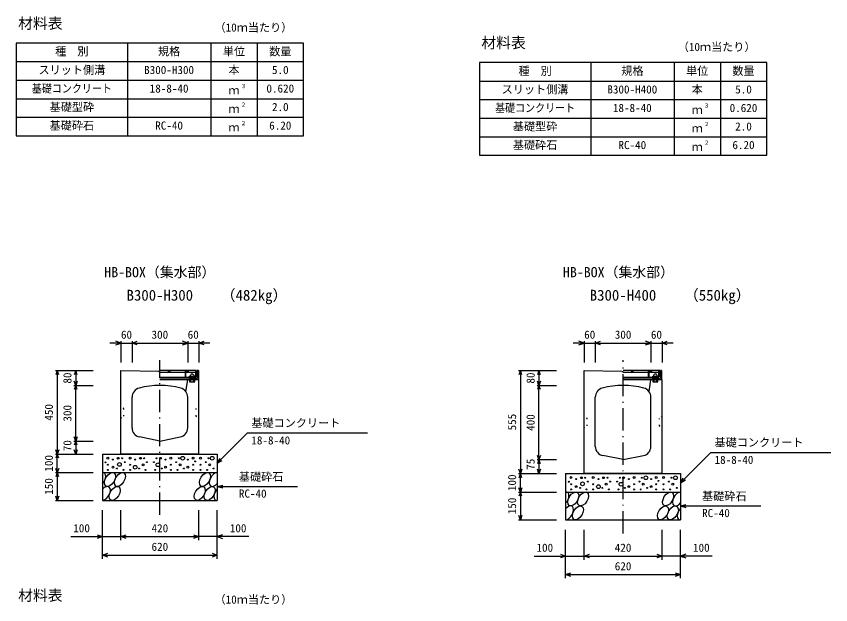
# Model space of a CAD drawing. Units: millimetres, scale not verified. Extents: x -8390 to 25210, y 0 to 11880.
# Drawn here: x 14785 to 19181, y 5365 to 8540 of the extents above; entities that cross this region are included whole.
import ezdxf
from ezdxf.enums import TextEntityAlignment as Align

# ---------------------------------------------------------------- set-up
doc = ezdxf.new("R2010")
doc.units = ezdxf.units.MM
doc.header["$LTSCALE"] = 20
doc.linetypes.add('DASHED_DOTTED', pattern=[9.25, 6, -1.5, 0.25, -1.5])
doc.linetypes.add('DOTTED', pattern=[1.75, 0.25, -1.5])
for name, color, linetype, lineweight in [('DIM', 7, 'Continuous', 25), ('HATCH', 6, 'Continuous', 25), ('HYO', 3, 'Continuous', 25), ('HYO2', 4, 'Continuous', 25), ('OUTLINE', 3, 'Continuous', 25), ('OUTLINE2', 4, 'DOTTED', 25), ('TXT', 7, 'Continuous', 25)]:
    doc.layers.add(name, color=color, linetype=linetype, lineweight=lineweight)
doc.styles.add('ＭＳ ゴシック', font='')
doc.styles.get('ＭＳ ゴシック').set_extended_font_data('MS Gothic')

msp = doc.modelspace()

# ---------------------------------------------------------------- linework, layer by layer
at = {"layer": 'DIM'}
for p, q in [((15350, 6776.78), (15290, 6776.78)), ((15350, 6776.78), (15321.81, 6787.04)), ((15321.81, 6766.52), (15350, 6776.78)), ((15350, 6786.78), (15350, 6671.78)), ((15350, 6776.78), (15410, 6776.78)), ((15410, 6776.78), (15438.19, 6787.04)), ((15410, 6786.78), (15410, 6671.78)), ((15410, 6776.78), (15710, 6776.78)), ((15438.19, 6766.52), (15410, 6776.78)), ((15710, 6776.78), (15681.81, 6787.04)), ((15681.81, 6766.52), (15710, 6776.78)), ((15710, 6786.78), (15710, 6671.78)), ((15710, 6776.78), (15770, 6776.78)), ((15770, 6776.78), (15798.19, 6787.04)), ((15770, 6786.78), (15770, 6671.78)), ((15798.19, 6766.52), (15770, 6776.78)), ((15830, 6776.78), (15770, 6776.78)), ((17850, 6776.78), (17790, 6776.78)), ((17850, 6776.78), (17821.81, 6787.04)), ((17821.81, 6766.52), (17850, 6776.78)), ((17850, 6786.78), (17850, 6671.78)), ((17850, 6776.78), (17910, 6776.78)), ((17910, 6776.78), (17938.19, 6787.04)), ((17910, 6786.78), (17910, 6671.78)), ((17910, 6776.78), (18210, 6776.78)), ((17938.19, 6766.52), (17910, 6776.78)), ((18210, 6776.78), (18181.81, 6787.04)), ((18181.81, 6766.52), (18210, 6776.78)), ((18210, 6786.78), (18210, 6671.78)), ((18210, 6776.78), (18270, 6776.78)), ((18270, 6776.78), (18298.19, 6787.04)), ((18270, 6786.78), (18270, 6671.78)), ((18298.19, 6766.52), (18270, 6776.78)), ((18330, 6776.78), (18270, 6776.78)), ((14995.8, 6627.85), (15200, 6627.85)), ((15005.8, 6627.85), (14997.59, 6605.3)), ((15005.8, 6627.85), (15005.8, 6177.85)), ((15014.01, 6605.3), (15005.8, 6627.85)), ((15105.8, 6627.85), (15097.59, 6605.3)), ((15105.8, 6627.85), (15105.8, 6547.85)), ((15114.01, 6605.3), (15105.8, 6627.85)), ((17495.8, 6627.85), (17700, 6627.85)), ((17505.8, 6627.85), (17497.59, 6605.3)), ((17505.8, 6627.85), (17505.8, 6072.85)), ((17514.01, 6605.3), (17505.8, 6627.85)), ((17605.8, 6627.85), (17597.59, 6605.3)), ((17605.8, 6627.85), (17605.8, 6547.85)), ((17614.01, 6605.3), (17605.8, 6627.85)), ((15105.8, 6547.85), (15097.59, 6570.4)), ((15114.01, 6570.4), (15105.8, 6547.85)), ((17605.8, 6547.85), (17597.59, 6570.4)), ((17614.01, 6570.4), (17605.8, 6547.85)), ((15095.8, 6547.85), (15200, 6547.85)), ((15105.8, 6547.85), (15097.59, 6525.3)), ((15105.8, 6247.85), (15105.8, 6547.85)), ((15114.01, 6525.3), (15105.8, 6547.85)), ((17595.8, 6547.85), (17700, 6547.85)), ((17605.8, 6547.85), (17597.59, 6525.3)), ((17605.8, 6147.85), (17605.8, 6547.85)), ((17614.01, 6525.3), (17605.8, 6547.85)), ((16033.65, 6291.5), (15870, 6127.85)), ((16033.65, 6291.5), (16680.53, 6291.5)), ((15095.8, 6247.85), (15200, 6247.85)), ((15105.8, 6247.85), (15097.59, 6270.4)), ((15105.8, 6247.85), (15097.59, 6225.3)), ((15114.01, 6270.4), (15105.8, 6247.85)), ((15105.8, 6247.85), (15105.8, 6177.85)), ((15114.01, 6225.3), (15105.8, 6247.85)), ((15005.8, 6177.85), (14997.59, 6200.4)), ((15014.01, 6200.4), (15005.8, 6177.85)), ((15105.8, 6177.85), (15097.59, 6200.4)), ((15114.01, 6200.4), (15105.8, 6177.85)), ((14995.8, 6177.85), (15200, 6177.85)), ((15005.8, 6177.85), (14997.59, 6155.3)), ((15005.8, 6077.85), (15005.8, 6177.85)), ((15014.01, 6155.3), (15005.8, 6177.85)), ((15870, 6127.85), (15885, 6153.83)), ((17605.8, 6147.85), (17597.59, 6170.4)), ((17614.01, 6170.4), (17605.8, 6147.85)), ((18533.65, 6186.5), (18370, 6022.85)), ((18533.65, 6186.5), (19180.53, 6186.5)), ((15870, 6127.85), (15895.98, 6142.85)), ((17595.8, 6147.85), (17700, 6147.85)), ((17605.8, 6147.85), (17597.59, 6125.3)), ((17605.8, 6147.85), (17605.8, 6072.85)), ((17614.01, 6125.3), (17605.8, 6147.85)), ((14995.8, 6077.85), (15200, 6077.85)), ((15005.8, 6077.85), (14997.59, 6100.4)), ((15005.8, 6077.85), (14997.59, 6055.3)), ((15014.01, 6100.4), (15005.8, 6077.85)), ((15005.8, 6077.85), (15005.8, 5927.85)), ((15014.01, 6055.3), (15005.8, 6077.85)), ((17495.8, 6072.85), (17700, 6072.85)), ((17505.8, 6072.85), (17497.59, 6095.4)), ((17505.8, 6072.85), (17497.59, 6050.3)), ((17514.01, 6095.4), (17505.8, 6072.85)), ((17505.8, 5972.85), (17505.8, 6072.85)), ((17514.01, 6050.3), (17505.8, 6072.85)), ((17605.8, 6072.85), (17597.59, 6095.4)), ((17614.01, 6095.4), (17605.8, 6072.85)), ((18370, 6022.85), (18385, 6048.83)), ((18370, 6022.85), (18395.98, 6037.85)), ((15870, 6002.85), (15898.98, 6010.61)), ((15870, 6002.85), (16303.31, 6002.85)), ((15870, 6002.85), (15898.98, 5995.08)), ((17505.8, 5972.85), (17497.59, 5995.4)), ((17514.01, 5995.4), (17505.8, 5972.85)), ((15005.8, 5927.85), (14997.59, 5950.4)), ((15014.01, 5950.4), (15005.8, 5927.85)), ((17495.8, 5972.85), (17700, 5972.85)), ((17505.8, 5972.85), (17497.59, 5950.3)), ((17505.8, 5972.85), (17505.8, 5822.85)), ((17514.01, 5950.3), (17505.8, 5972.85)), ((14995.8, 5927.85), (15200, 5927.85)), ((18370, 5897.85), (18398.98, 5905.61)), ((18370, 5897.85), (18803.31, 5897.85)), ((18370, 5897.85), (18398.98, 5890.08)), ((15250, 5612.33), (15250, 5874.68)), ((15350, 5712.33), (15350, 5874.68)), ((15770, 5712.33), (15770, 5874.68)), ((15870, 5612.33), (15870, 5874.68)), ((17495.8, 5822.85), (17700, 5822.85)), ((17505.8, 5822.85), (17497.59, 5845.4)), ((17514.01, 5845.4), (17505.8, 5822.85)), ((17750, 5507.33), (17750, 5769.68)), ((17850, 5607.33), (17850, 5769.68)), ((18270, 5607.33), (18270, 5769.68)), ((18370, 5507.33), (18370, 5769.68)), ((15080, 5732.33), (15250, 5732.33)), ((15221.81, 5742.59), (15250, 5732.33)), ((15250, 5732.33), (15221.81, 5722.07)), ((15250, 5732.33), (15350, 5732.33)), ((15350, 5732.33), (15378.19, 5742.59)), ((15350, 5732.33), (15770, 5732.33)), ((15378.19, 5722.07), (15350, 5732.33)), ((15741.81, 5742.59), (15770, 5732.33)), ((15770, 5732.33), (15741.81, 5722.07)), ((15870, 5732.33), (15770, 5732.33)), ((15898.19, 5742.59), (15870, 5732.33)), ((16040, 5732.33), (15870, 5732.33)), ((15870, 5732.33), (15898.19, 5722.07)), ((15250, 5632.33), (15278.19, 5642.59)), ((15250, 5632.33), (15870, 5632.33)), ((15278.19, 5622.07), (15250, 5632.33)), ((15841.81, 5642.59), (15870, 5632.33)), ((15870, 5632.33), (15841.81, 5622.07)), ((17580, 5627.33), (17750, 5627.33)), ((17721.81, 5637.59), (17750, 5627.33)), ((17750, 5627.33), (17721.81, 5617.07)), ((17750, 5627.33), (17850, 5627.33)), ((17850, 5627.33), (17878.19, 5637.59)), ((17850, 5627.33), (18270, 5627.33)), ((17878.19, 5617.07), (17850, 5627.33)), ((18241.81, 5637.59), (18270, 5627.33)), ((18270, 5627.33), (18241.81, 5617.07)), ((18370, 5627.33), (18270, 5627.33)), ((18398.19, 5637.59), (18370, 5627.33)), ((18540, 5627.33), (18370, 5627.33)), ((18370, 5627.33), (18398.19, 5617.07)), ((17750, 5527.33), (17778.19, 5537.59)), ((17750, 5527.33), (18370, 5527.33)), ((17778.19, 5517.07), (17750, 5527.33)), ((18341.81, 5537.59), (18370, 5527.33)), ((18370, 5527.33), (18341.81, 5517.07))]:
    msp.add_line(p, q, dxfattribs=at)
at = {"layer": 'DIM', "linetype": 'DASHED_DOTTED'}
for p, q in [((15560, 5849.58), (15560, 6683.95)), ((18060, 5749.58), (18060, 6683.95))]:
    msp.add_line(p, q, dxfattribs=at)
at = {"layer": 'HATCH'}
for p, q in [((15758, 6627.85), (15560, 6627.85)), ((15560, 6619.85), (15696, 6619.85)), ((15607, 6621.85), (15607, 6627.85)), ((15613, 6621.85), (15607, 6621.85)), ((15613, 6627.85), (15613, 6621.85)), ((15696, 6627.85), (15696, 6591.85)), ((15700.5, 6591.85), (15700.5, 6627.85)), ((15700.5, 6619.85), (15753.5, 6619.85)), ((15707, 6621.85), (15707, 6627.85)), ((15713, 6621.85), (15707, 6621.85)), ((15713, 6627.85), (15713, 6621.85)), ((15720.14, 6597.85), (15747.86, 6597.85)), ((15720.14, 6585.35), (15720.14, 6597.85)), ((15727.07, 6585.35), (15727.07, 6597.85)), ((15740.93, 6585.35), (15740.93, 6597.85)), ((15747.86, 6597.85), (15747.86, 6585.35)), ((15753.5, 6583.85), (15753.5, 6627.85)), ((15758, 6595.85), (15753.5, 6595.85)), ((15758, 6627.85), (15758, 6595.85)), ((15762, 6627.85), (15762, 6586.85)), ((15768, 6627.85), (15762, 6627.85)), ((15768, 6627.85), (15768, 6577.85)), ((18258, 6627.85), (18060, 6627.85)), ((18060, 6619.85), (18196, 6619.85)), ((18107, 6621.85), (18107, 6627.85)), ((18113, 6621.85), (18107, 6621.85)), ((18113, 6627.85), (18113, 6621.85)), ((18196, 6627.85), (18196, 6591.85)), ((18200.5, 6591.85), (18200.5, 6627.85)), ((18200.5, 6619.85), (18253.5, 6619.85)), ((18207, 6621.85), (18207, 6627.85)), ((18213, 6621.85), (18207, 6621.85)), ((18213, 6627.85), (18213, 6621.85)), ((18220.14, 6597.85), (18247.86, 6597.85)), ((18220.14, 6585.35), (18220.14, 6597.85)), ((18227.07, 6585.35), (18227.07, 6597.85)), ((18240.93, 6585.35), (18240.93, 6597.85)), ((18247.86, 6597.85), (18247.86, 6585.35)), ((18253.5, 6583.85), (18253.5, 6627.85)), ((18258, 6595.85), (18253.5, 6595.85)), ((18258, 6627.85), (18258, 6595.85)), ((18262, 6627.85), (18262, 6586.85)), ((18268, 6627.85), (18262, 6627.85)), ((18268, 6627.85), (18268, 6577.85)), ((15560, 6591.85), (15753.5, 6591.85)), ((15560, 6583.85), (15759, 6583.85)), ((15717.5, 6585.35), (15750.5, 6585.35)), ((15717.5, 6583.85), (15717.5, 6585.35)), ((15734, 6583.85), (15717.5, 6583.85)), ((15718, 6583.85), (15718, 6577.85)), ((15768, 6577.85), (15718, 6577.85)), ((15747.86, 6585.35), (15720.14, 6585.35)), ((15747.86, 6577.85), (15720.14, 6577.85)), ((15720.14, 6577.85), (15720.14, 6567.85)), ((15720.14, 6567.85), (15747.86, 6567.85)), ((15727.07, 6567.85), (15727.07, 6577.85)), ((15750.5, 6583.85), (15734, 6583.85)), ((15740.93, 6567.85), (15740.93, 6577.85)), ((15747.86, 6567.85), (15747.86, 6577.85)), ((15750.5, 6585.35), (15750.5, 6583.85)), ((18060, 6591.85), (18253.5, 6591.85)), ((18060, 6583.85), (18259, 6583.85)), ((18217.5, 6585.35), (18250.5, 6585.35)), ((18217.5, 6583.85), (18217.5, 6585.35)), ((18234, 6583.85), (18217.5, 6583.85)), ((18218, 6583.85), (18218, 6577.85)), ((18268, 6577.85), (18218, 6577.85)), ((18247.86, 6585.35), (18220.14, 6585.35)), ((18247.86, 6577.85), (18220.14, 6577.85)), ((18220.14, 6577.85), (18220.14, 6567.85)), ((18220.14, 6567.85), (18247.86, 6567.85)), ((18227.07, 6567.85), (18227.07, 6577.85)), ((18250.5, 6583.85), (18234, 6583.85)), ((18240.93, 6567.85), (18240.93, 6577.85)), ((18247.86, 6567.85), (18247.86, 6577.85)), ((18250.5, 6585.35), (18250.5, 6583.85))]:
    msp.add_line(p, q, dxfattribs=at)
for centre, radius in [((15278.89, 6155.9), 5), ((15334.97, 6155.03), 5), ((15356, 6155.03), 2.5), ((15398.89, 6155.9), 5), ((15454.97, 6155.03), 5), ((15476, 6155.03), 2.5), ((15541.86, 6155.03), 2.5), ((15562.89, 6155.03), 5), ((15618.96, 6155.9), 5), ((15661.86, 6155.03), 2.5), ((15682.89, 6155.03), 10), ((15738.96, 6155.9), 5), ((15778.81, 6155.9), 5), ((15821.7, 6155.03), 2.5), ((15842.73, 6155.03), 10), ((15266.48, 6133.11), 2.5), ((15278.89, 6120.01), 2.5), ((15306.93, 6106.88), 5), ((15306.93, 6148.02), 2.5), ((15341.51, 6122.01), 10), ((15370.02, 6134.01), 2.5), ((15398.89, 6120.01), 2.5), ((15426.93, 6106.88), 10), ((15426.93, 6148.02), 2.5), ((15468.99, 6120.01), 5), ((15490.02, 6134.01), 2.5), ((15527.84, 6134.01), 2.5), ((15548.87, 6120.01), 10), ((15590.92, 6106.88), 5), ((15590.92, 6148.02), 2.5), ((15618.96, 6120.01), 2.5), ((15647.84, 6134.01), 2.5), ((15668.87, 6120.01), 5), ((15710.92, 6106.88), 5), ((15710.92, 6148.02), 2.5), ((15738.96, 6120.01), 2.5), ((15750.3, 6138.33), 2.5), ((15778.81, 6120.01), 2.5), ((15807.68, 6134.01), 2.5), ((15828.71, 6120.01), 5), ((15278.89, 6092), 2.5), ((15327.96, 6099.87), 2.5), ((15363.01, 6092), 2.5), ((15398.89, 6092), 2.5), ((15447.96, 6099.87), 2.5), ((15483.01, 6092), 2.5), ((15534.85, 6092), 2.5), ((15569.9, 6099.87), 2.5), ((15618.96, 6092), 2.5), ((15654.85, 6092), 2.5), ((15689.9, 6099.87), 2.5), ((15738.96, 6092), 2.5), ((15778.81, 6092), 2.5), ((15814.69, 6092), 2.5), ((15849.74, 6099.87), 2.5), ((17766.48, 6028.11), 2.5), ((17778.89, 6050.9), 5), ((17806.93, 6043.02), 2.5), ((17834.97, 6050.03), 5), ((17841.51, 6017.01), 10), ((17856, 6050.03), 2.5), ((17870.02, 6029.01), 2.5), ((17898.89, 6050.9), 5), ((17926.93, 6043.02), 2.5), ((17954.97, 6050.03), 5), ((17976, 6050.03), 2.5), ((17990.02, 6029.01), 2.5), ((18027.84, 6029.01), 2.5), ((18048.87, 6015.01), 10), ((18041.86, 6050.03), 2.5), ((18062.89, 6050.03), 5), ((18090.92, 6043.02), 2.5), ((18118.96, 6050.9), 5), ((18147.84, 6029.01), 2.5), ((18161.86, 6050.03), 2.5), ((18182.89, 6050.03), 10), ((18210.92, 6043.02), 2.5), ((18238.96, 6050.9), 5), ((18250.3, 6033.33), 2.5), ((18278.81, 6050.9), 5), ((18307.68, 6029.01), 2.5), ((18321.7, 6050.03), 2.5), ((18342.73, 6050.03), 10), ((17778.89, 6015.01), 2.5), ((17778.89, 5987), 2.5), ((17806.93, 6001.88), 5), ((17827.96, 5994.87), 2.5), ((17863.01, 5987), 2.5), ((17898.89, 6015.01), 2.5), ((17898.89, 5987), 2.5), ((17926.93, 6001.88), 10), ((17947.96, 5994.87), 2.5), ((17968.99, 6015.01), 5), ((17983.01, 5987), 2.5), ((18034.85, 5987), 2.5), ((18069.9, 5994.87), 2.5), ((18090.92, 6001.88), 5), ((18118.96, 6015.01), 2.5), ((18118.96, 5987), 2.5), ((18154.85, 5987), 2.5), ((18168.87, 6015.01), 5), ((18189.9, 5994.87), 2.5), ((18210.92, 6001.88), 5), ((18238.96, 6015.01), 2.5), ((18238.96, 5987), 2.5), ((18278.81, 6015.01), 2.5), ((18278.81, 5987), 2.5), ((18314.69, 5987), 2.5), ((18328.71, 6015.01), 5), ((18349.74, 5994.87), 2.5)]:
    msp.add_circle(centre, radius, dxfattribs=at)
for centre, radius, start, end in [((15734, 6597.85), 11, 0, 180), ((18234, 6597.85), 11, 0, 180), ((15759, 6586.85), 3, 270, 0), ((18259, 6586.85), 3, 270, 0)]:
    msp.add_arc(centre, radius, start, end, dxfattribs=at)
for centre, start_param, end_param in [((15237.64, 6040.33), 4.385593, 6.6745444), ((15856.14, 6040.33), 0.3357715, 4.4411806), ((15262.96, 5965.34), 3.5111464, 7.548991), ((15881.46, 5965.34), 1.2110787, 3.5658734), ((17737.64, 5935.33), 4.385593, 6.6745444), ((18356.14, 5935.33), 0.3357715, 4.4411806), ((17762.96, 5860.34), 3.5111464, 7.548991), ((18381.46, 5860.34), 1.2110787, 3.5658734)]:
    msp.add_ellipse(centre, major_axis=(21.81, 35.31), ratio=0.5792, start_param=start_param, end_param=end_param, dxfattribs=at)
for centre in [(15290.84, 6040.33), (15344.05, 6040.33), (15802.93, 6040.33), (15316.17, 5965.34), (15775.05, 5965.34), (15828.25, 5965.34), (17790.84, 5935.33), (17844.05, 5935.33), (18302.93, 5935.33), (17816.17, 5860.34), (18275.05, 5860.34), (18328.25, 5860.34)]:
    msp.add_ellipse(centre, major_axis=(21.81, 35.31), ratio=0.5792, dxfattribs=at)
at = {"layer": 'HYO'}
for p, q in [((16335, 8395.16), (14785, 8395.16)), ((14785, 8395.16), (14785, 7895.16)), ((15385, 8395.16), (15385, 7895.16)), ((15835, 8395.16), (15835, 7895.16)), ((16085, 8395.16), (16085, 7895.16)), ((16335, 7895.16), (16335, 8395.16)), ((14785, 8295.16), (16335, 8295.16)), ((18835, 8290.16), (17285, 8290.16)), ((17285, 8290.16), (17285, 7790.16)), ((17885, 8290.16), (17885, 7790.16)), ((18335, 8290.16), (18335, 7790.16)), ((18585, 8290.16), (18585, 7790.16)), ((18835, 7790.16), (18835, 8290.16)), ((17285, 8190.16), (18835, 8190.16)), ((14785, 7895.16), (16335, 7895.16)), ((17285, 7790.16), (18835, 7790.16))]:
    msp.add_line(p, q, dxfattribs=at)
at = {"layer": 'HYO2'}
for p, q in [((14785, 8195.16), (16335, 8195.16)), ((14785, 8095.16), (16335, 8095.16)), ((17285, 8090.16), (18835, 8090.16)), ((14785, 7995.16), (16335, 7995.16)), ((17285, 7990.16), (18835, 7990.16)), ((17285, 7890.16), (18835, 7890.16))]:
    msp.add_line(p, q, dxfattribs=at)
at = {"layer": 'OUTLINE'}
for p, q in [((15350, 6177.85), (15350, 6627.85)), ((15350, 6627.85), (15552.5, 6625.82)), ((15554, 6622.75), (15552.5, 6625.82)), ((15554, 6622.75), (15560, 6622.75)), ((17850, 6072.85), (17850, 6627.85)), ((17850, 6627.85), (18052.5, 6625.82)), ((18054, 6622.75), (18052.5, 6625.82)), ((18054, 6622.75), (18060, 6622.75)), ((15770, 6577.85), (15560, 6577.85)), ((15700, 6515.15), (15710, 6577.85)), ((15770, 6177.85), (15770, 6577.85)), ((18270, 6577.85), (18060, 6577.85)), ((18200, 6515.15), (18210, 6577.85)), ((18270, 6072.85), (18270, 6577.85)), ((15410, 6318.84), (15410, 6485.15)), ((15710, 6318.84), (15710, 6485.15)), ((17910, 6218.84), (17910, 6485.15)), ((18210, 6218.84), (18210, 6485.15)), ((15560, 6247.85), (15450.19, 6269.81)), ((15560, 6247.85), (15669.81, 6269.81)), ((15250, 6177.85), (15250, 6077.85)), ((15250, 6177.85), (15870, 6177.85)), ((15770, 6177.85), (15350, 6177.85)), ((15870, 6177.85), (15870, 6077.85)), ((18060, 6147.85), (17950.19, 6169.81)), ((18060, 6147.85), (18169.81, 6169.81)), ((15250, 6077.85), (15250, 5927.85)), ((15250, 6077.85), (15870, 6077.85)), ((15870, 6077.85), (15870, 5927.85)), ((17750, 6072.85), (17750, 5972.85)), ((17750, 6072.85), (18370, 6072.85)), ((18270, 6072.85), (17850, 6072.85)), ((18370, 6072.85), (18370, 5972.85)), ((17750, 5972.85), (17750, 5822.85)), ((17750, 5972.85), (18370, 5972.85)), ((18370, 5972.85), (18370, 5822.85)), ((15250, 5927.85), (15870, 5927.85)), ((17750, 5822.85), (18370, 5822.85))]:
    msp.add_line(p, q, dxfattribs=at)
for centre, radius, start, end in [((15460, 6485.15), 50, 104.47751, 180), ((15560, 6097.85), 450, 75.52249, 104.47751), ((15660, 6485.15), 50, 0, 75.52249), ((17960, 6485.15), 50, 104.47751, 180), ((18060, 6097.85), 450, 75.52249, 104.47751), ((18160, 6485.15), 50, 0, 75.52249), ((15460, 6318.84), 50, 180, 258.69007), ((15660, 6318.84), 50, 281.30993, 0), ((17960, 6218.84), 50, 180, 258.69007), ((18160, 6218.84), 50, 281.30993, 0)]:
    msp.add_arc(centre, radius, start, end, dxfattribs=at)
at = {"layer": 'OUTLINE2'}
for p, q in [((15366, 6422.85), (15350, 6432.85)), ((15366, 6382.85), (15366, 6422.85)), ((15770, 6432.85), (15754, 6422.85)), ((15754, 6422.85), (15754, 6382.85)), ((15350, 6372.85), (15366, 6382.85)), ((15754, 6382.85), (15770, 6372.85)), ((17866, 6370.35), (17850, 6380.35)), ((18270, 6380.35), (18254, 6370.35)), ((17850, 6320.35), (17866, 6330.35)), ((17866, 6330.35), (17866, 6370.35)), ((18254, 6370.35), (18254, 6330.35)), ((18254, 6330.35), (18270, 6320.35))]:
    msp.add_line(p, q, dxfattribs=at)

# ---------------------------------------------------------------- texts
at = {"layer": 'DIM', "style": 'ＭＳ ゴシック'}
for s, p in [('60', (15350, 6786.78)), ('300', (15515, 6786.78)), ('60', (15710, 6786.78)), ('60', (17850, 6786.78)), ('300', (18015, 6786.78)), ('60', (18210, 6786.78)), ('基礎コンクリート', (16053.65, 6310.24)), ('18-8-40', (16053.65, 6216.42)), ('基礎コンクリート', (18553.65, 6205.24)), ('18-8-40', (18553.65, 6111.42)), ('基礎砕石', (15986.32, 6020.02)), ('RC-40', (15986.32, 5929.33)), ('基礎砕石', (18486.32, 5915.02)), ('RC-40', (18486.32, 5824.33)), ('100', (15092.56, 5742.33)), ('420', (15515, 5742.33)), ('100', (15937.44, 5742.33)), ('620', (15515, 5642.33)), ('100', (17592.56, 5637.33)), ('420', (18015, 5637.33)), ('100', (18437.44, 5637.33)), ('620', (18015, 5537.33))]:
    msp.add_text(s, height=43.99, dxfattribs=at).set_placement(p, align=Align.BOTTOM_LEFT)
for s, p in [('80', (15095.8, 6557.85)), ('80', (17595.8, 6557.85)), ('450', (14995.8, 6357.85)), ('300', (15095.8, 6352.85)), ('555', (17495.8, 6305.35)), ('400', (17595.8, 6302.85)), ('70', (15095.8, 6192.85)), ('100', (14995.8, 6082.85)), ('75', (17595.8, 6092.85)), ('150', (14995.8, 5957.85)), ('100', (17495.8, 5977.85)), ('150', (17495.8, 5852.85))]:
    msp.add_text(s, height=43.99, rotation=90, dxfattribs=at).set_placement(p, align=Align.BOTTOM_LEFT)
at = {"layer": 'TXT', "style": 'ＭＳ ゴシック'}
for s, height, p in [('材料表', 58.65, (14795, 8455.16)), ('（10ｍ当たり）', 43.99, (15855, 8444.16)), ('材料表', 58.65, (17295, 8350.16)), ('（10ｍ当たり）', 43.99, (18355, 8339.16)), ('種\u3000別', 43.99, (14995, 8315.16)), ('規格', 43.99, (15550, 8315.16)), ('単位', 43.99, (15900, 8315.16)), ('数量', 43.99, (16150, 8315.16)), ('スリット側溝', 43.99, (14905, 8215.16)), ('B300-H300', 43.99, (15475, 8215.16)), ('本', 43.99, (15930, 8215.16)), ('5.0', 43.99, (16165, 8215.16)), ('種\u3000別', 43.99, (17495, 8210.16)), ('規格', 43.99, (18050, 8210.16)), ('単位', 43.99, (18400, 8210.16)), ('数量', 43.99, (18650, 8210.16)), ('18-8-40', 43.99, (15505, 8115.16)), ('ｍ', 43.99, (15930, 8105.16)), ('３', 21.99, (15995.54, 8145.53)), ('0.620', 43.99, (16135, 8115.16)), ('スリット側溝', 43.99, (17405, 8110.16)), ('B300-H400', 43.99, (17975, 8110.16)), ('本', 43.99, (18430, 8110.16)), ('5.0', 43.99, (18665, 8110.16)), ('基礎型砕', 43.99, (14965, 8015.16)), ('ｍ', 43.99, (15930, 8005.16)), ('２', 21.99, (15995.54, 8045.53)), ('2.0', 43.99, (16165, 8015.16)), ('18-8-40', 43.99, (18005, 8010.16)), ('ｍ', 43.99, (18430, 8000.16)), ('３', 21.99, (18495.54, 8040.53)), ('0.620', 43.99, (18635, 8010.16)), ('基礎砕石', 43.99, (14965, 7915.16)), ('RC-40', 43.99, (15535, 7915.16)), ('２', 21.99, (15995.54, 7945.53)), ('6.20', 43.99, (16150, 7915.16)), ('基礎型砕', 43.99, (17465, 7910.16)), ('２', 21.99, (18495.54, 7940.53)), ('2.0', 43.99, (18665, 7910.16)), ('ｍ', 43.99, (15930, 7905.16)), ('ｍ', 43.99, (18430, 7900.16)), ('基礎砕石', 43.99, (17465, 7810.16)), ('RC-40', 43.99, (18035, 7810.16)), ('２', 21.99, (18495.54, 7840.53)), ('ｍ', 43.99, (18430, 7800.16)), ('6.20', 43.99, (18650, 7810.16)), ('HB-BOX（集水部）', 54.99, (15260, 7115.35)), ('HB-BOX（集水部）', 54.99, (17735.57, 7115.35)), ('B300-H300', 58.65, (15380, 6987.85)), ('（482kg）', 58.65, (15888.37, 6987.85)), ('B300-H400', 58.65, (17880, 6987.85)), ('（550kg）', 58.65, (18388.37, 6987.85)), ('材料表', 58.65, (14795, 5368.39)), ('（10ｍ当たり）', 43.99, (15855, 5357.38))]:
    msp.add_text(s, height=height, dxfattribs=at).set_placement(p, align=Align.BOTTOM_LEFT)
at = {"layer": 'TXT', "style": 'ＭＳ ゴシック', "width": 0.9}
for p in [(14869, 8115.16), (17369, 8010.16)]:
    msp.add_text('基礎コンクリート', height=43.99, dxfattribs=at).set_placement(p, align=Align.BOTTOM_LEFT)

doc.saveas('drawing.dxf')
